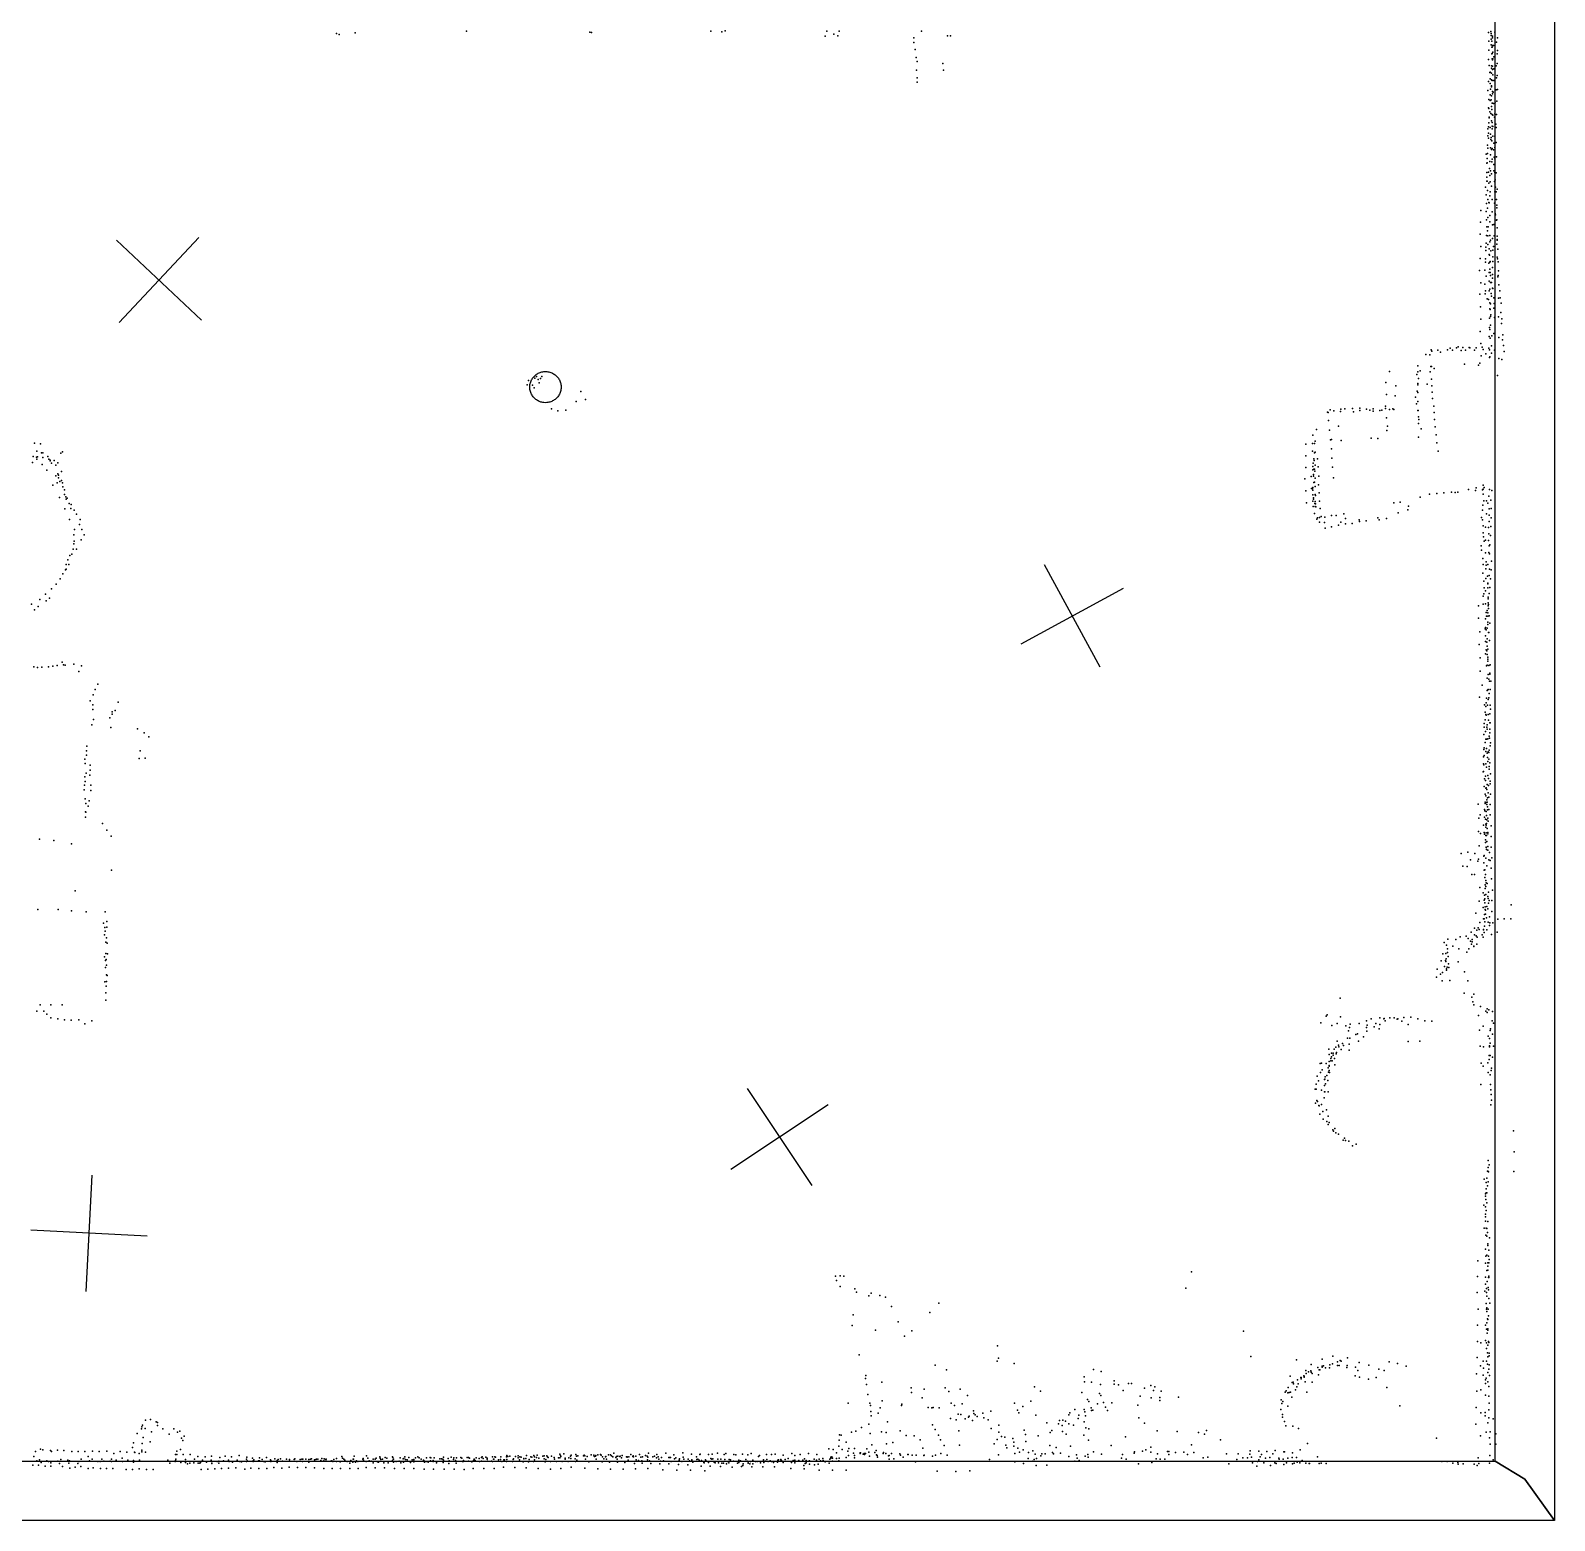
# Model space of a CAD drawing. Header units: millimetres. Extents: x 60 to 10018, y -17912 to 6797.
# Drawn here: x 4793 to 10018, y -11414 to -6304 of the extents above; entities that cross this region are included whole.
import ezdxf

# ---------------------------------------------------------------- set-up
doc = ezdxf.new("R2010")
doc.units = ezdxf.units.MM
for name, color, linetype in [('P', 9, 'Continuous'), ('PANOS', 10, 'Continuous'), ('ROOMS', 1, 'Continuous'), ('WALLS', 3, 'Continuous')]:
    doc.layers.add(name, color=color, linetype=linetype)

# ---------------------------------------------------------------- blocks, each defined once
blk = doc.blocks.new('Column_C_3F')
for points in [[(-178.6, -0.2), (-177.7, 17.3), (-176.2, 28.7), (-174, 39.9), (-171.1, 50.8), (-167.5, 61.4), (-163.3, 71.7), (-158.5, 81.7), (-153, 91.3), (-147.1, 100.6), (-140.5, 109.4), (-133.5, 117.9), (-126, 125.8), (-118, 133.3), (-109.5, 140.3), (-100.6, 146.8), (-91.4, 152.7), (-81.7, 158.1), (-71.7, 162.8), (-61.4, 167), (-50.7, 170.5), (-39.8, 173.4), (-28.6, 175.5), (-17.2, 177), (0.3, 177.8)], [(0.3, 177.8), (17.9, 177), (29.3, 175.5), (40.5, 173.4), (51.4, 170.5), (62, 167), (72.4, 162.8), (82.4, 158.1), (92, 152.7), (101.3, 146.8), (110.2, 140.3), (118.6, 133.3), (126.7, 125.8), (134.2, 117.9), (141.2, 109.4), (147.7, 100.6), (153.7, 91.3), (159.1, 81.7), (164, 71.7), (168.2, 61.4), (171.7, 50.8), (174.6, 39.9), (176.9, 28.7), (178.4, 17.3), (179.3, -0.2)], [(0.3, -178.2), (-17.2, -177.4), (-28.6, -176), (-39.8, -173.8), (-50.7, -170.9), (-61.4, -167.4), (-71.7, -163.3), (-81.7, -158.5), (-91.4, -153.1), (-100.6, -147.2), (-109.5, -140.7), (-118, -133.7), (-126, -126.3), (-133.5, -118.3), (-140.5, -109.9), (-147.1, -101), (-153, -91.8), (-158.5, -82.2), (-163.3, -72.2), (-167.5, -61.9), (-171.1, -51.2), (-174, -40.3), (-176.2, -29.1), (-177.7, -17.7), (-178.6, -0.2)], [(179.3, -0.2), (178.4, -17.7), (176.9, -29.1), (174.6, -40.3), (171.7, -51.2), (168.2, -61.9), (164, -72.2), (159.1, -82.2), (153.7, -91.8), (147.7, -101), (141.2, -109.9), (134.2, -118.3), (126.7, -126.3), (118.6, -133.7), (110.2, -140.7), (101.3, -147.2), (92, -153.1), (82.4, -158.5), (72.4, -163.3), (62, -167.4), (51.4, -170.9), (40.5, -173.8), (29.3, -176), (17.9, -177.4), (0.3, -178.2)]]:
    blk.add_lwpolyline(points)

msp = doc.modelspace()

# ---------------------------------------------------------------- linework, layer by layer
at = {"layer": 'P'}
for p in [(5842, -6314), (5851, -6318), (5906, -6312), (6288, -6307), (6711, -6310), (6716, -6311), (7125, -6306), (7163, -6309), (7175, -6305), (7523, -6306), (7547, -6317), (7561, -6322), (7566, -6307), (7848, -6306), (7937, -6322), (9792, -6311), (9800, -6308), (9801, -6314), (9801, -6321), (9813, -6310), (7518, -6324), (7821, -6329), (7822, -6345), (7826, -6369), (7947, -6323), (9793, -6341), (9793, -6372), (9801, -6334), (9801, -6353), (9803, -6341), (9803, -6362), (9804, -6361), (9805, -6324), (9805, -6356), (9806, -6330), (9809, -6356), (9819, -6344), (9823, -6329), (9823, -6373), (7829, -6397), (7833, -6411), (7921, -6418), (9792, -6404), (9794, -6424), (9802, -6425), (9803, -6384), (9804, -6383), (9804, -6402), (9805, -6405), (9805, -6427), (9806, -6401), (9807, -6379), (9807, -6402), (9810, -6395), (9818, -6426), (9821, -6384), (9822, -6418), (7831, -6440), (7833, -6467), (7923, -6440), (9792, -6479), (9796, -6448), (9797, -6470), (9798, -6447), (9802, -6433), (9802, -6451), (9802, -6474), (9803, -6475), (9804, -6476), (9806, -6438), (9807, -6456), (9810, -6436), (9810, -6476), (9819, -6467), (9822, -6459), (7833, -6482), (9789, -6510), (9798, -6486), (9798, -6525), (9799, -6505), (9802, -6494), (9802, -6498), (9802, -6528), (9805, -6514), (9805, -6521), (9808, -6516), (9818, -6508), (9823, -6507), (9792, -6569), (9793, -6541), (9793, -6572), (9796, -6583), (9797, -6544), (9801, -6542), (9802, -6565), (9803, -6575), (9804, -6554), (9805, -6553), (9809, -6555), (9815, -6550), (9820, -6547), (9792, -6635), (9793, -6621), (9794, -6601), (9794, -6604), (9800, -6589), (9802, -6614), (9804, -6592), (9804, -6620), (9804, -6632), (9807, -6595), (9807, -6633), (9812, -6601), (9814, -6590), (9817, -6626), (9819, -6592), (9789, -6666), (9790, -6641), (9792, -6656), (9792, -6673), (9798, -6637), (9799, -6660), (9800, -6678), (9801, -6671), (9803, -6683), (9804, -6642), (9807, -6667), (9814, -6667), (9818, -6637), (9818, -6688), (9784, -6728), (9788, -6697), (9788, -6726), (9790, -6708), (9799, -6707), (9799, -6731), (9802, -6712), (9804, -6709), (9809, -6714), (9810, -6691), (9811, -6739), (9814, -6706), (9819, -6738), (9786, -6759), (9786, -6791), (9787, -6743), (9787, -6758), (9792, -6790), (9795, -6778), (9796, -6754), (9799, -6786), (9803, -6755), (9804, -6745), (9810, -6764), (9810, -6786), (9813, -6744), (9814, -6791), (9818, -6792), (9782, -6841), (9786, -6807), (9786, -6821), (9787, -6821), (9793, -6828), (9796, -6801), (9798, -6823), (9802, -6796), (9802, -6838), (9812, -6822), (9815, -6816), (9816, -6842), (9784, -6868), (9785, -6897), (9788, -6853), (9790, -6884), (9793, -6894), (9794, -6895), (9796, -6871), (9797, -6858), (9804, -6884), (9812, -6896), (9813, -6858), (9818, -6857), (9819, -6884), (9821, -6848), (9765, -6922), (9784, -6925), (9788, -6914), (9790, -6946), (9796, -6939), (9804, -6926), (9815, -6932), (9816, -6936), (9820, -6903), (9820, -6912), (9764, -6962), (9785, -6953), (9786, -6978), (9788, -6991), (9791, -6978), (9796, -6960), (9805, -6971), (9810, -6970), (9819, -6955), (9820, -6953), (9821, -6981), (9763, -7003), (9765, -7045), (9783, -7047), (9784, -7033), (9785, -7007), (9789, -7008), (9789, -7038), (9794, -7053), (9796, -7007), (9796, -7029), (9799, -7023), (9805, -7018), (9809, -7045), (9811, -7008), (9820, -7037), (9821, -7009), (9821, -7021), (9821, -7023), (9824, -7054), (9763, -7086), (9781, -7087), (9782, -7099), (9783, -7059), (9793, -7102), (9794, -7072), (9795, -7075), (9796, -7099), (9798, -7097), (9800, -7060), (9807, -7057), (9807, -7081), (9807, -7096), (9822, -7082), (9823, -7087), (9825, -7098), (9761, -7127), (9779, -7126), (9784, -7147), (9794, -7134), (9796, -7123), (9797, -7134), (9799, -7145), (9805, -7141), (9806, -7117), (9806, -7154), (9824, -7149), (9825, -7145), (9826, -7129), (9762, -7209), (9765, -7170), (9779, -7174), (9780, -7207), (9781, -7197), (9794, -7164), (9794, -7197), (9796, -7191), (9799, -7168), (9801, -7206), (9802, -7169), (9806, -7188), (9807, -7189), (9827, -7177), (9831, -7197), (9764, -7252), (9787, -7224), (9792, -7227), (9796, -7238), (9796, -7259), (9798, -7261), (9799, -7242), (9802, -7215), (9810, -7221), (9810, -7256), (9811, -7241), (9826, -7222), (9832, -7221), (9835, -7239), (9765, -7294), (9795, -7291), (9799, -7285), (9799, -7315), (9800, -7279), (9812, -7289), (9826, -7286), (9834, -7271), (9836, -7309), (9837, -7293), (9763, -7336), (9794, -7354), (9795, -7323), (9796, -7330), (9797, -7359), (9803, -7351), (9810, -7343), (9827, -7357), (9840, -7365), (9841, -7348), (9577, -7415), (9591, -7416), (9595, -7399), (9597, -7404), (9618, -7401), (9627, -7407), (9651, -7399), (9660, -7394), (9668, -7401), (9682, -7393), (9688, -7389), (9698, -7402), (9704, -7391), (9713, -7401), (9726, -7391), (9728, -7392), (9744, -7401), (9749, -7392), (9765, -7378), (9767, -7420), (9770, -7390), (9773, -7398), (9783, -7413), (9793, -7394), (9795, -7399), (9802, -7386), (9802, -7411), (9812, -7401), (9843, -7385), (9845, -7405), (9550, -7454), (9558, -7471), (9594, -7457), (9596, -7457), (9606, -7463), (9709, -7449), (9757, -7452), (9762, -7445), (9795, -7426), (9796, -7423), (9827, -7429), (9837, -7433), (6496, -7519), (6500, -7504), (6514, -7521), (6522, -7496), (6528, -7491), (6534, -7501), (6537, -7513), (6542, -7498), (6546, -7491), (9440, -7511), (9452, -7474), (9474, -7523), (9546, -7484), (9549, -7475), (9549, -7515), (9550, -7519), (9552, -7498), (9581, -7517), (9592, -7475), (9596, -7500), (9598, -7523), (9823, -7487), (6520, -7530), (6664, -7576), (6680, -7542), (6696, -7570), (9442, -7552), (9472, -7557), (9542, -7562), (9547, -7541), (9550, -7546), (9599, -7545), (9600, -7566), (6579, -7602), (6601, -7608), (6628, -7606), (9240, -7613), (9242, -7614), (9249, -7605), (9262, -7609), (9284, -7611), (9286, -7603), (9299, -7602), (9325, -7601), (9329, -7612), (9351, -7599), (9351, -7607), (9373, -7603), (9385, -7606), (9396, -7602), (9396, -7610), (9419, -7607), (9426, -7606), (9439, -7592), (9439, -7601), (9452, -7604), (9464, -7602), (9467, -7604), (9545, -7585), (9550, -7577), (9550, -7607), (9551, -7607), (9552, -7629), (9604, -7592), (9605, -7614), (9202, -7672), (9243, -7642), (9247, -7675), (9277, -7661), (9442, -7633), (9443, -7676), (9446, -7661), (9552, -7652), (9553, -7638), (9561, -7670), (9607, -7638), (9609, -7663), (4806, -7719), (4827, -7722), (9166, -7723), (9188, -7720), (9189, -7692), (9195, -7720), (9197, -7713), (9250, -7708), (9253, -7707), (9287, -7710), (9390, -7702), (9412, -7703), (9552, -7699), (9612, -7691), (9615, -7718), (4802, -7765), (4813, -7767), (4814, -7747), (4814, -7774), (4817, -7766), (4831, -7753), (4835, -7752), (4835, -7769), (4852, -7765), (4856, -7774), (4860, -7778), (4860, -7780), (4874, -7779), (4897, -7754), (4903, -7749), (9166, -7763), (9188, -7747), (9193, -7773), (9194, -7779), (9195, -7753), (9197, -7750), (9205, -7773), (9253, -7739), (9255, -7771), (9619, -7747), (4800, -7786), (4833, -7792), (4849, -7812), (4865, -7788), (4880, -7795), (4880, -7831), (4887, -7787), (4887, -7824), (4889, -7829), (4889, -7838), (4899, -7816), (9166, -7803), (9184, -7834), (9189, -7799), (9189, -7811), (9191, -7788), (9192, -7827), (9192, -7833), (9193, -7808), (9195, -7809), (9196, -7815), (9197, -7795), (9208, -7801), (9210, -7832), (9257, -7802), (9260, -7838), (4869, -7863), (4884, -7855), (4893, -7851), (4899, -7848), (4902, -7856), (4904, -7869), (4909, -7879), (9162, -7842), (9166, -7883), (9185, -7875), (9188, -7875), (9190, -7871), (9190, -7881), (9193, -7854), (9195, -7853), (9198, -7839), (9198, -7868), (9209, -7862), (9211, -7890), (9639, -7890), (9665, -7887), (9677, -7889), (9687, -7888), (9723, -7878), (9747, -7882), (9750, -7873), (9771, -7879), (9774, -7863), (9774, -7877), (9777, -7871), (9795, -7878), (9803, -7882), (4892, -7906), (4909, -7896), (4914, -7904), (4915, -7912), (4919, -7908), (4925, -7926), (4932, -7930), (9168, -7924), (9189, -7918), (9190, -7897), (9191, -7937), (9192, -7907), (9192, -7911), (9196, -7926), (9197, -7895), (9197, -7937), (9198, -7896), (9198, -7919), (9199, -7899), (9199, -7927), (9200, -7938), (9212, -7918), (9467, -7924), (9489, -7922), (9517, -7935), (9558, -7905), (9590, -7894), (9615, -7892), (9772, -7932), (9773, -7894), (9776, -7917), (9785, -7917), (9790, -7925), (9793, -7901), (9800, -7915), (4911, -7945), (4927, -7981), (4931, -7943), (4943, -7949), (4950, -7963), (4963, -7981), (9195, -7961), (9203, -7980), (9205, -7975), (9212, -7974), (9212, -7990), (9215, -7944), (9218, -7971), (9230, -7992), (9231, -7973), (9254, -7968), (9270, -7967), (9285, -7990), (9296, -7962), (9302, -7978), (9348, -7982), (9350, -7988), (9372, -7986), (9412, -7975), (9417, -7982), (9442, -7978), (9482, -7958), (9515, -7948), (9768, -7974), (9771, -7949), (9771, -7982), (9785, -7962), (9794, -7945), (9794, -7966), (9794, -7988), (9801, -7944), (9801, -7975), (4941, -8034), (4944, -8015), (4961, -7998), (4969, -8016), (4977, -8034), (9232, -8011), (9254, -8006), (9278, -8001), (9302, -7996), (9324, -7995), (9774, -8003), (9774, -8027), (9775, -8041), (9782, -8007), (9792, -8009), (9793, -8030), (9799, -8036), (9800, -8005), (4939, -8083), (4941, -8065), (4943, -8056), (4951, -8083), (4966, -8051), (9767, -8072), (9768, -8086), (9777, -8055), (9782, -8052), (9782, -8095), (9792, -8053), (9793, -8094), (9794, -8072), (9795, -8099), (9796, -8068), (4915, -8135), (4915, -8151), (4921, -8120), (4924, -8135), (4928, -8105), (4934, -8100), (9772, -8115), (9773, -8136), (9783, -8150), (9784, -8126), (9784, -8138), (9790, -8136), (9802, -8124), (4881, -8203), (4894, -8185), (4904, -8168), (4913, -8154), (9772, -8165), (9776, -8193), (9783, -8183), (9788, -8176), (9790, -8200), (9790, -8202), (9794, -8173), (9795, -8152), (9799, -8185), (9801, -8154), (4825, -8255), (4844, -8237), (4858, -8251), (4865, -8219), (9774, -8244), (9776, -8236), (9777, -8215), (9781, -8226), (9789, -8216), (9791, -8247), (9791, -8253), (9794, -8235), (9796, -8214), (4796, -8272), (4807, -8291), (4819, -8280), (4846, -8260), (9757, -8277), (9774, -8272), (9781, -8270), (9784, -8300), (9787, -8293), (9790, -8301), (9791, -8267), (9791, -8277), (9792, -8273), (9792, -8286), (9758, -8320), (9780, -8356), (9781, -8351), (9782, -8322), (9784, -8359), (9785, -8313), (9787, -8354), (9789, -8313), (9789, -8341), (9790, -8333), (9794, -8311), (9796, -8337), (9760, -8410), (9762, -8366), (9781, -8399), (9782, -8380), (9786, -8402), (9787, -8390), (9792, -8369), (9793, -8369), (9795, -8396), (9763, -8456), (9781, -8442), (9784, -8428), (9786, -8431), (9787, -8416), (9787, -8444), (9790, -8426), (9790, -8453), (9790, -8460), (4804, -8486), (4817, -8489), (4832, -8487), (4855, -8486), (4869, -8484), (4884, -8482), (4901, -8470), (4906, -8480), (4912, -8481), (4941, -8477), (4958, -8502), (4968, -8483), (9763, -8501), (9785, -8483), (9787, -8481), (9789, -8467), (9791, -8513), (9793, -8482), (9796, -8508), (9796, -8511), (9798, -8479), (5014, -8564), (5024, -8546), (9770, -8549), (9787, -8525), (9787, -8567), (9788, -8566), (9791, -8564), (9793, -8529), (9795, -8536), (9798, -8564), (9800, -8535), (4997, -8603), (5007, -8617), (5008, -8582), (5093, -8608), (9761, -8590), (9778, -8617), (9784, -8610), (9785, -8594), (9788, -8618), (9791, -8599), (9793, -8593), (9794, -8578), (9798, -8618), (5007, -8633), (5009, -8667), (5065, -8661), (5073, -8641), (5073, -8649), (5083, -8636), (9780, -8642), (9780, -8668), (9783, -8623), (9783, -8650), (9784, -8652), (9791, -8650), (9792, -8669), (9796, -8648), (9799, -8632), (5003, -8685), (5068, -8694), (5160, -8699), (5183, -8713), (9776, -8718), (9777, -8681), (9777, -8693), (9782, -8708), (9786, -8693), (9787, -8685), (9787, -8700), (9794, -8724), (9796, -8678), (9796, -8700), (9796, -8713), (9797, -8678), (4985, -8775), (4986, -8759), (5169, -8774), (5199, -8727), (9776, -8770), (9777, -8764), (9780, -8746), (9783, -8735), (9783, -8777), (9785, -8766), (9786, -8735), (9789, -8733), (9791, -8778), (9794, -8772), (9795, -8731), (9797, -8757), (9799, -8747), (4979, -8803), (4980, -8818), (4985, -8789), (4997, -8824), (5165, -8801), (5186, -8800), (9775, -8795), (9775, -8819), (9776, -8822), (9777, -8791), (9783, -8819), (9785, -8831), (9787, -8783), (9788, -8797), (9790, -8811), (9793, -8780), (9793, -8803), (9794, -8828), (9796, -8816), (4979, -8864), (4980, -8880), (4984, -8851), (4996, -8858), (4997, -8841), (9774, -8847), (9775, -8845), (9778, -8870), (9781, -8876), (9782, -8861), (9789, -8859), (9792, -8869), (9794, -8837), (9797, -8879), (9799, -8853), (4977, -8908), (4978, -8892), (5000, -8892), (5000, -8910), (9777, -8897), (9780, -8923), (9783, -8903), (9783, -8929), (9784, -8901), (9786, -8907), (9787, -8890), (9791, -8919), (9792, -8893), (9793, -8933), (9797, -8888), (9799, -8923), (4980, -8939), (4981, -8984), (4982, -8955), (4983, -8985), (4990, -8964), (4994, -8946), (9756, -8957), (9778, -8976), (9779, -8980), (9780, -8950), (9780, -8955), (9784, -8952), (9784, -8983), (9786, -8942), (9786, -8959), (9787, -8951), (9788, -8936), (9788, -8967), (9788, -8977), (9793, -8976), (9797, -8958), (4981, -9002), (5040, -9024), (9759, -9005), (9763, -8994), (9775, -9029), (9778, -9002), (9782, -9009), (9783, -9026), (9783, -9036), (9784, -9029), (9785, -8996), (9785, -9024), (9786, -9011), (9789, -9005), (9791, -9016), (9798, -8994), (9801, -9032), (4824, -9077), (4873, -9082), (5055, -9046), (5069, -9067), (9757, -9051), (9764, -9058), (9777, -9055), (9778, -9060), (9781, -9080), (9781, -9089), (9783, -9065), (9784, -9056), (9785, -9065), (9786, -9085), (9786, -9085), (9787, -9041), (9790, -9054), (9790, -9059), (9801, -9068), (4933, -9093), (9698, -9126), (9721, -9122), (9745, -9127), (9760, -9100), (9776, -9136), (9777, -9133), (9783, -9142), (9784, -9105), (9784, -9106), (9785, -9113), (9789, -9103), (9789, -9115), (9795, -9123), (9801, -9105), (9803, -9141), (5071, -9184), (9704, -9170), (9719, -9171), (9730, -9148), (9755, -9153), (9758, -9146), (9776, -9159), (9777, -9184), (9779, -9182), (9786, -9169), (9793, -9148), (9798, -9151), (9801, -9177), (9735, -9198), (9744, -9199), (9762, -9243), (9779, -9209), (9780, -9234), (9780, -9246), (9782, -9198), (9783, -9219), (9783, -9240), (9784, -9227), (9787, -9229), (9802, -9213), (4946, -9254), (9760, -9290), (9774, -9261), (9777, -9286), (9778, -9269), (9779, -9282), (9779, -9296), (9783, -9267), (9790, -9274), (9791, -9281), (9792, -9259), (9792, -9297), (9794, -9288), (9803, -9288), (9805, -9252), (4818, -9319), (4888, -9318), (4933, -9323), (4984, -9327), (5049, -9326), (9748, -9331), (9774, -9312), (9775, -9351), (9777, -9350), (9778, -9336), (9780, -9309), (9780, -9318), (9781, -9321), (9782, -9335), (9785, -9347), (9786, -9308), (9789, -9316), (9795, -9344), (9803, -9325), (9824, -9352), (9846, -9350), (9868, -9350), (9870, -9303), (5043, -9366), (5046, -9405), (5048, -9380), (5049, -9393), (5054, -9379), (5055, -9360), (9732, -9396), (9744, -9383), (9744, -9405), (9752, -9390), (9756, -9382), (9760, -9387), (9762, -9363), (9775, -9387), (9775, -9388), (9777, -9398), (9778, -9376), (9779, -9361), (9786, -9388), (9791, -9362), (9795, -9373), (9796, -9364), (9802, -9404), (9807, -9364), (9821, -9396), (5051, -9431), (5053, -9416), (5056, -9434), (9640, -9432), (9648, -9441), (9651, -9453), (9652, -9420), (9670, -9444), (9680, -9422), (9690, -9454), (9695, -9412), (9715, -9410), (9722, -9418), (9724, -9453), (9730, -9427), (9733, -9438), (9736, -9422), (9736, -9429), (9741, -9444), (9741, -9445), (9750, -9409), (9752, -9437), (9753, -9414), (9770, -9406), (9774, -9413), (5047, -9481), (5050, -9494), (5051, -9469), (5052, -9490), (5053, -9509), (5057, -9471), (9629, -9495), (9635, -9471), (9644, -9494), (9646, -9469), (9646, -9497), (9647, -9488), (9651, -9466), (9654, -9480), (9655, -9505), (9688, -9498), (9718, -9465), (5050, -9518), (5053, -9543), (5056, -9545), (9614, -9551), (9616, -9523), (9627, -9540), (9634, -9535), (9641, -9514), (9648, -9522), (9648, -9527), (9650, -9516), (9656, -9517), (9659, -9562), (9710, -9532), (5048, -9567), (5051, -9604), (5052, -9581), (5053, -9566), (9633, -9563), (9708, -9606), (9721, -9563), (9741, -9609), (4814, -9667), (4826, -9645), (4838, -9667), (4863, -9646), (4901, -9645), (5051, -9629), (9283, -9623), (9735, -9619), (9738, -9635), (9741, -9645), (9764, -9651), (9783, -9667), (9787, -9659), (9793, -9663), (4849, -9677), (4862, -9690), (4886, -9694), (4909, -9697), (4932, -9698), (4958, -9697), (4979, -9711), (5003, -9700), (9217, -9707), (9235, -9684), (9239, -9680), (9255, -9716), (9273, -9710), (9284, -9687), (9303, -9717), (9318, -9712), (9348, -9710), (9373, -9700), (9376, -9715), (9376, -9715), (9390, -9693), (9405, -9709), (9419, -9690), (9419, -9713), (9433, -9693), (9434, -9692), (9438, -9700), (9453, -9690), (9468, -9690), (9479, -9695), (9481, -9694), (9495, -9702), (9502, -9689), (9516, -9713), (9525, -9688), (9549, -9694), (9574, -9700), (9598, -9701), (9758, -9682), (9773, -9719), (9787, -9672), (9804, -9700), (9805, -9668), (9809, -9708), (9273, -9770), (9308, -9760), (9312, -9735), (9315, -9723), (9316, -9760), (9337, -9747), (9343, -9745), (9346, -9770), (9363, -9755), (9373, -9723), (9375, -9736), (9400, -9721), (9417, -9728), (9516, -9771), (9556, -9770), (9761, -9732), (9791, -9753), (9795, -9761), (9797, -9733), (9799, -9728), (9805, -9746), (9244, -9798), (9246, -9816), (9253, -9811), (9259, -9811), (9259, -9818), (9263, -9798), (9268, -9791), (9270, -9813), (9271, -9809), (9278, -9784), (9279, -9789), (9287, -9799), (9291, -9778), (9295, -9785), (9314, -9780), (9314, -9801), (9763, -9787), (9775, -9789), (9794, -9819), (9795, -9786), (9795, -9790), (9797, -9777), (9798, -9819), (9809, -9787), (9215, -9847), (9219, -9845), (9221, -9868), (9235, -9847), (9242, -9862), (9243, -9876), (9245, -9854), (9245, -9856), (9246, -9840), (9246, -9871), (9251, -9830), (9251, -9838), (9253, -9824), (9256, -9838), (9264, -9830), (9265, -9851), (9767, -9845), (9773, -9856), (9789, -9844), (9794, -9833), (9801, -9871), (9802, -9863), (9806, -9825), (9201, -9917), (9204, -9890), (9209, -9906), (9216, -9877), (9230, -9901), (9230, -9922), (9231, -9900), (9232, -9892), (9233, -9916), (9237, -9888), (9241, -9905), (9247, -9878), (9765, -9919), (9791, -9877), (9798, -9885), (9799, -9919), (9198, -9935), (9201, -9935), (9203, -9973), (9206, -9977), (9219, -9938), (9228, -9964), (9230, -9944), (9231, -9944), (9242, -9944), (9800, -9937), (9801, -9953), (9802, -9972), (9199, -9983), (9210, -9991), (9211, -9992), (9214, -10020), (9219, -9987), (9224, -10011), (9236, -10006), (9242, -10027), (9800, -9988), (9225, -10038), (9237, -10045), (9242, -10056), (9246, -10049), (9258, -10074), (9260, -10079), (9265, -10069), (9268, -10084), (9878, -10077), (9278, -10089), (9293, -10110), (9298, -10103), (9302, -10111), (9313, -10113), (9326, -10129), (9338, -10123), (9791, -10179), (9880, -10150), (9786, -10240), (9788, -10216), (9789, -10216), (9791, -10203), (9792, -10218), (9794, -10194), (9879, -10217), (9777, -10243), (9782, -10294), (9784, -10255), (9784, -10276), (9784, -10290), (9786, -10290), (9788, -10266), (9791, -10252), (9776, -10332), (9781, -10302), (9782, -10338), (9783, -10313), (9786, -10325), (9782, -10363), (9782, -10372), (9782, -10387), (9784, -10351), (9790, -10389), (9777, -10411), (9783, -10435), (9784, -10411), (9786, -10413), (9786, -10439), (9788, -10426), (9795, -10444), (9782, -10483), (9789, -10465), (9789, -10471), (9793, -10487), (9755, -10523), (9781, -10531), (9783, -10507), (9786, -10504), (9789, -10530), (9790, -10542), (9790, -10555), (9792, -10507), (9793, -10530), (9794, -10519), (7553, -10576), (7556, -10591), (7569, -10575), (7581, -10576), (8774, -10561), (9754, -10577), (9781, -10579), (9781, -10603), (9786, -10556), (9787, -10594), (9792, -10580), (9793, -10576), (9793, -10581), (7569, -10611), (7619, -10619), (7625, -10631), (7667, -10643), (7675, -10634), (7705, -10642), (7724, -10648), (8754, -10617), (9753, -10632), (9779, -10627), (9785, -10618), (9785, -10632), (9786, -10644), (9791, -10615), (9792, -10623), (9793, -10653), (7614, -10708), (7745, -10680), (7876, -10700), (7907, -10669), (9756, -10689), (9784, -10670), (9785, -10689), (9786, -10684), (9786, -10697), (9791, -10689), (9792, -10712), (9796, -10669), (7610, -10745), (7690, -10761), (7768, -10732), (7815, -10763), (9754, -10744), (9782, -10744), (9785, -10758), (9786, -10736), (9788, -10722), (9790, -10725), (9790, -10756), (9790, -10761), (7789, -10782), (8108, -10815), (8952, -10765), (9754, -10800), (9765, -10805), (9781, -10796), (9785, -10805), (9787, -10771), (9790, -10812), (9792, -10800), (9793, -10803), (7634, -10846), (8107, -10867), (8112, -10857), (8977, -10851), (9134, -10863), (9221, -10860), (9258, -10850), (9283, -10865), (9287, -10867), (9308, -10856), (9753, -10855), (9773, -10867), (9785, -10824), (9785, -10868), (9788, -10839), (9789, -10852), (9794, -10840), (9794, -10849), (7657, -10917), (7895, -10881), (7933, -10897), (8166, -10876), (8406, -10921), (8438, -10896), (8464, -10903), (9112, -10919), (9159, -10918), (9160, -10919), (9166, -10899), (9167, -10910), (9175, -10904), (9183, -10901), (9184, -10879), (9184, -10905), (9187, -10910), (9207, -10889), (9209, -10914), (9211, -10897), (9214, -10897), (9221, -10885), (9221, -10886), (9221, -10888), (9226, -10884), (9233, -10890), (9247, -10890), (9248, -10880), (9257, -10877), (9274, -10870), (9274, -10882), (9280, -10882), (9306, -10889), (9307, -10882), (9335, -10918), (9336, -10888), (9344, -10900), (9348, -10872), (9382, -10881), (9416, -10895), (9434, -10900), (9451, -10870), (9480, -10875), (9510, -10885), (9751, -10911), (9764, -10884), (9773, -10916), (9775, -10892), (9788, -10878), (9789, -10906), (9793, -10895), (9794, -10880), (9795, -10917), (7656, -10927), (7659, -10948), (7712, -10939), (7812, -10959), (7857, -10964), (7929, -10959), (7941, -10971), (7980, -10964), (8235, -10955), (8256, -10970), (8407, -10938), (8431, -10939), (8461, -10947), (8508, -10935), (8508, -10946), (8523, -10949), (8539, -10968), (8557, -10944), (8568, -10944), (8612, -10960), (8634, -10951), (8643, -10968), (8648, -10956), (8669, -10970), (9098, -10969), (9105, -10958), (9119, -10941), (9122, -10939), (9123, -10945), (9130, -10966), (9135, -10956), (9137, -10932), (9139, -10945), (9148, -10923), (9149, -10928), (9150, -10923), (9160, -10922), (9163, -10938), (9187, -10940), (9350, -10922), (9380, -10929), (9407, -10924), (9443, -10958), (9752, -10970), (9766, -10966), (9781, -10931), (9781, -10944), (9784, -10926), (9789, -10938), (9793, -10954), (7596, -11011), (7664, -10982), (7671, -11011), (7673, -11020), (7713, -11004), (7779, -11020), (7780, -11015), (7814, -10975), (7850, -10993), (7949, -11011), (7961, -11019), (7987, -11014), (8006, -10985), (8167, -11011), (8195, -11023), (8223, -11005), (8397, -10975), (8417, -10999), (8422, -11006), (8451, -11014), (8458, -10978), (8463, -10985), (8472, -11009), (8479, -11025), (8500, -11010), (8589, -11018), (8598, -10988), (8635, -10993), (8665, -10992), (8665, -11002), (8729, -10991), (9081, -11000), (9083, -11013), (9087, -11006), (9095, -10974), (9104, -10976), (9104, -11022), (9108, -10975), (9113, -10974), (9117, -10991), (9169, -10974), (9488, -11021), (9781, -10984), (9793, -10987), (9794, -11011), (5187, -11070), (5204, -11067), (5224, -11075), (7674, -11040), (7675, -11055), (7699, -11046), (7706, -11028), (7731, -11075), (7871, -11026), (7883, -11027), (7888, -11026), (7908, -11027), (7947, -11064), (7967, -11069), (7974, -11049), (7983, -11050), (7997, -11065), (8009, -11059), (8011, -11056), (8023, -11071), (8026, -11038), (8027, -11047), (8032, -11052), (8039, -11057), (8058, -11046), (8062, -11062), (8076, -11069), (8086, -11039), (8177, -11036), (8182, -11045), (8240, -11053), (8321, -11071), (8332, -11070), (8341, -11073), (8353, -11052), (8356, -11045), (8373, -11033), (8385, -11064), (8387, -11053), (8405, -11033), (8406, -11076), (8408, -11041), (8410, -11055), (8430, -11027), (8431, -11037), (8435, -11035), (8486, -11037), (8593, -11062), (9080, -11033), (9085, -11059), (9086, -11050), (9092, -11074), (9750, -11026), (9765, -11045), (9780, -11044), (9780, -11055), (9793, -11034), (9793, -11062), (9808, -11065), (5159, -11115), (5173, -11100), (5174, -11093), (5177, -11087), (5179, -11129), (5186, -11098), (5208, -11110), (5228, -11078), (5228, -11088), (5247, -11100), (5268, -11118), (5284, -11100), (5297, -11111), (5305, -11108), (5320, -11125), (7567, -11120), (7572, -11121), (7608, -11111), (7623, -11108), (7642, -11095), (7667, -11083), (7672, -11116), (7711, -11110), (7727, -11112), (7775, -11106), (7795, -11122), (7823, -11123), (7886, -11086), (7895, -11102), (7906, -11121), (7976, -11106), (8087, -11098), (8113, -11087), (8113, -11111), (8122, -11126), (8133, -11128), (8200, -11104), (8204, -11119), (8248, -11124), (8277, -11079), (8289, -11112), (8295, -11105), (8317, -11082), (8330, -11088), (8331, -11109), (8344, -11118), (8353, -11082), (8369, -11087), (8404, -11121), (8411, -11096), (8422, -11099), (8547, -11127), (8612, -11080), (8656, -11106), (8724, -11109), (8797, -11112), (8818, -11118), (8825, -11105), (9097, -11089), (9121, -11090), (9140, -11098), (9748, -11083), (9764, -11124), (9784, -11111), (9790, -11079), (9795, -11130), (9797, -11110), (9817, -11117), (4810, -11177), (4827, -11169), (4835, -11171), (4861, -11174), (4865, -11177), (4885, -11173), (4907, -11174), (4934, -11177), (4956, -11177), (4979, -11177), (5005, -11176), (5028, -11177), (5054, -11176), (5100, -11177), (5123, -11179), (5142, -11163), (5146, -11148), (5149, -11179), (5151, -11181), (5174, -11178), (5175, -11173), (5176, -11150), (5187, -11179), (5203, -11144), (5294, -11176), (5307, -11170), (5310, -11132), (5315, -11140), (7030, -11182), (7530, -11168), (7545, -11170), (7556, -11182), (7564, -11159), (7565, -11138), (7576, -11170), (7589, -11145), (7595, -11176), (7599, -11167), (7618, -11167), (7638, -11182), (7639, -11182), (7660, -11168), (7667, -11180), (7677, -11154), (7688, -11181), (7692, -11174), (7718, -11181), (7728, -11151), (7749, -11146), (7843, -11137), (7852, -11166), (7913, -11137), (7926, -11157), (7978, -11156), (8097, -11151), (8107, -11136), (8137, -11156), (8140, -11165), (8161, -11133), (8164, -11145), (8164, -11159), (8178, -11166), (8184, -11179), (8196, -11172), (8206, -11143), (8215, -11181), (8229, -11175), (8288, -11157), (8297, -11181), (8310, -11164), (8359, -11159), (8420, -11138), (8437, -11178), (8498, -11157), (8578, -11178), (8606, -11176), (8617, -11171), (8634, -11162), (8634, -11179), (8691, -11177), (8696, -11177), (8719, -11181), (8747, -11179), (8773, -11154), (8782, -11181), (8873, -11137), (8975, -11175), (9004, -11176), (9032, -11177), (9060, -11174), (9090, -11178), (9092, -11178), (9120, -11182), (9146, -11172), (9171, -11150), (9613, -11131), (9798, -11152), (9817, -11152), (4801, -11224), (4804, -11194), (4814, -11209), (4820, -11224), (4824, -11206), (4829, -11215), (4843, -11228), (4849, -11209), (4854, -11212), (4862, -11216), (4862, -11227), (4886, -11210), (4892, -11218), (4897, -11205), (4903, -11229), (4921, -11207), (4924, -11217), (4927, -11209), (4928, -11234), (4946, -11231), (4955, -11218), (4959, -11211), (4965, -11229), (4967, -11204), (4990, -11194), (4995, -11209), (5004, -11203), (5008, -11233), (5024, -11211), (5032, -11211), (5037, -11203), (5044, -11210), (5066, -11210), (5070, -11204), (5070, -11212), (5078, -11184), (5086, -11207), (5107, -11200), (5108, -11212), (5127, -11207), (5146, -11208), (5146, -11214), (5165, -11184), (5166, -11207), (5264, -11207), (5271, -11217), (5289, -11212), (5290, -11187), (5290, -11208), (5291, -11204), (5295, -11188), (5308, -11215), (5316, -11187), (5324, -11205), (5324, -11215), (5331, -11219), (5339, -11217), (5340, -11188), (5353, -11216), (5355, -11204), (5366, -11194), (5368, -11217), (5373, -11217), (5376, -11215), (5383, -11207), (5392, -11196), (5396, -11214), (5412, -11207), (5413, -11193), (5414, -11217), (5414, -11218), (5433, -11212), (5438, -11217), (5439, -11210), (5442, -11198), (5454, -11209), (5460, -11193), (5472, -11207), (5472, -11234), (5474, -11212), (5482, -11195), (5485, -11214), (5497, -11233), (5501, -11207), (5508, -11191), (5510, -11212), (5516, -11213), (5533, -11204), (5533, -11211), (5535, -11197), (5536, -11209), (5548, -11234), (5554, -11200), (5556, -11209), (5556, -11211), (5559, -11206), (5575, -11209), (5578, -11199), (5578, -11209), (5587, -11205), (5593, -11212), (5597, -11213), (5602, -11198), (5616, -11206), (5617, -11208), (5617, -11212), (5627, -11232), (5630, -11202), (5639, -11208), (5639, -11215), (5642, -11205), (5650, -11202), (5655, -11234), (5657, -11210), (5671, -11204), (5680, -11231), (5681, -11205), (5681, -11206), (5681, -11210), (5697, -11205), (5698, -11204), (5699, -11202), (5706, -11212), (5708, -11232), (5717, -11205), (5723, -11204), (5725, -11212), (5726, -11203), (5737, -11204), (5737, -11232), (5747, -11205), (5747, -11214), (5753, -11203), (5756, -11202), (5766, -11206), (5766, -11233), (5771, -11205), (5773, -11203), (5778, -11204), (5788, -11208), (5792, -11201), (5799, -11209), (5800, -11202), (5804, -11205), (5806, -11204), (5808, -11210), (5823, -11210), (5826, -11209), (5829, -11211), (5833, -11205), (5842, -11201), (5842, -11212), (5855, -11213), (5860, -11194), (5863, -11200), (5867, -11204), (5870, -11207), (5878, -11212), (5888, -11217), (5891, -11208), (5898, -11214), (5899, -11203), (5900, -11203), (5903, -11193), (5907, -11214), (5911, -11209), (5915, -11211), (5932, -11204), (5933, -11201), (5934, -11207), (5936, -11210), (5944, -11212), (5944, -11232), (5945, -11192), (5949, -11200), (5954, -11209), (5961, -11210), (5968, -11204), (5968, -11216), (5974, -11203), (5975, -11233), (5978, -11200), (5983, -11213), (5986, -11214), (5990, -11195), (5992, -11200), (5994, -11205), (6000, -11203), (6004, -11216), (6007, -11233), (6009, -11198), (6015, -11200), (6019, -11216), (6034, -11196), (6034, -11208), (6035, -11198), (6037, -11204), (6037, -11204), (6038, -11214), (6047, -11212), (6057, -11210), (6060, -11199), (6063, -11216), (6071, -11202), (6072, -11214), (6073, -11201), (6076, -11195), (6079, -11205), (6084, -11206), (6090, -11198), (6096, -11215), (6101, -11206), (6107, -11205), (6107, -11206), (6107, -11213), (6113, -11199), (6121, -11195), (6126, -11199), (6132, -11203), (6140, -11207), (6144, -11210), (6144, -11214), (6150, -11211), (6151, -11199), (6156, -11214), (6163, -11198), (6164, -11209), (6166, -11199), (6174, -11208), (6174, -11211), (6177, -11199), (6185, -11216), (6186, -11211), (6196, -11202), (6202, -11202), (6207, -11204), (6208, -11215), (6209, -11197), (6209, -11207), (6209, -11211), (6225, -11201), (6227, -11218), (6228, -11209), (6235, -11197), (6243, -11205), (6244, -11199), (6250, -11208), (6252, -11217), (6254, -11199), (6268, -11198), (6272, -11200), (6274, -11212), (6276, -11212), (6278, -11208), (6290, -11198), (6295, -11198), (6295, -11210), (6298, -11200), (6306, -11213), (6312, -11208), (6314, -11203), (6317, -11208), (6321, -11199), (6331, -11201), (6332, -11212), (6339, -11198), (6339, -11210), (6342, -11196), (6345, -11201), (6354, -11197), (6359, -11200), (6359, -11203), (6360, -11210), (6374, -11210), (6377, -11195), (6377, -11212), (6380, -11204), (6381, -11204), (6385, -11196), (6387, -11197), (6397, -11206), (6404, -11205), (6406, -11195), (6409, -11211), (6415, -11231), (6416, -11206), (6418, -11206), (6425, -11195), (6425, -11211), (6426, -11191), (6426, -11205), (6430, -11194), (6436, -11193), (6446, -11212), (6448, -11205), (6449, -11202), (6454, -11232), (6456, -11194), (6465, -11192), (6465, -11199), (6470, -11206), (6471, -11196), (6475, -11197), (6482, -11213), (6484, -11201), (6484, -11201), (6484, -11202), (6491, -11201), (6492, -11233), (6493, -11191), (6500, -11213), (6503, -11205), (6508, -11195), (6512, -11197), (6517, -11211), (6519, -11191), (6521, -11196), (6521, -11206), (6528, -11198), (6530, -11190), (6536, -11200), (6549, -11193), (6554, -11192), (6554, -11202), (6558, -11213), (6560, -11205), (6563, -11192), (6565, -11196), (6568, -11198), (6576, -11211), (6579, -11193), (6579, -11193), (6588, -11198), (6590, -11203), (6596, -11212), (6603, -11199), (6608, -11186), (6608, -11199), (6610, -11191), (6611, -11194), (6616, -11211), (6622, -11185), (6626, -11200), (6626, -11204), (6636, -11211), (6639, -11199), (6644, -11193), (6646, -11201), (6647, -11190), (6647, -11231), (6660, -11202), (6661, -11212), (6663, -11187), (6665, -11193), (6666, -11207), (6670, -11192), (6689, -11192), (6691, -11190), (6693, -11192), (6693, -11234), (6696, -11203), (6701, -11194), (6707, -11213), (6715, -11189), (6724, -11190), (6726, -11193), (6727, -11194), (6730, -11193), (6731, -11191), (6732, -11203), (6738, -11189), (6747, -11187), (6749, -11190), (6753, -11213), (6754, -11196), (6759, -11202), (6764, -11195), (6765, -11194), (6768, -11204), (6775, -11189), (6778, -11214), (6782, -11189), (6785, -11192), (6790, -11196), (6793, -11183), (6800, -11198), (6802, -11194), (6804, -11203), (6806, -11214), (6807, -11193), (6813, -11194), (6815, -11193), (6819, -11199), (6821, -11191), (6831, -11215), (6836, -11195), (6839, -11195), (6839, -11197), (6842, -11207), (6844, -11195), (6851, -11187), (6858, -11194), (6859, -11192), (6860, -11195), (6864, -11218), (6868, -11193), (6870, -11206), (6878, -11208), (6881, -11187), (6885, -11197), (6889, -11209), (6890, -11217), (6891, -11196), (6901, -11191), (6907, -11193), (6908, -11206), (6909, -11197), (6912, -11183), (6915, -11209), (6920, -11218), (6927, -11195), (6932, -11193), (6939, -11199), (6940, -11188), (6945, -11196), (6947, -11204), (6951, -11220), (6953, -11210), (6956, -11198), (6963, -11209), (6971, -11183), (6981, -11220), (6982, -11198), (6982, -11198), (6984, -11198), (6987, -11198), (6990, -11212), (6999, -11189), (7001, -11202), (7006, -11199), (7015, -11222), (7017, -11207), (7018, -11202), (7026, -11212), (7031, -11197), (7033, -11204), (7047, -11223), (7048, -11203), (7052, -11209), (7059, -11186), (7060, -11206), (7060, -11209), (7064, -11214), (7076, -11195), (7077, -11205), (7081, -11203), (7086, -11207), (7088, -11188), (7089, -11186), (7092, -11228), (7094, -11208), (7101, -11215), (7103, -11216), (7107, -11206), (7108, -11208), (7117, -11188), (7118, -11215), (7123, -11227), (7125, -11201), (7129, -11203), (7130, -11186), (7132, -11202), (7137, -11211), (7137, -11214), (7140, -11216), (7148, -11183), (7149, -11203), (7152, -11216), (7159, -11229), (7160, -11203), (7163, -11217), (7169, -11217), (7171, -11187), (7173, -11205), (7177, -11184), (7179, -11219), (7182, -11211), (7187, -11216), (7188, -11205), (7188, -11205), (7193, -11206), (7199, -11231), (7203, -11210), (7204, -11188), (7211, -11189), (7217, -11217), (7221, -11215), (7222, -11207), (7222, -11207), (7227, -11209), (7231, -11229), (7234, -11186), (7235, -11225), (7236, -11219), (7246, -11205), (7250, -11210), (7252, -11189), (7253, -11217), (7254, -11216), (7259, -11220), (7261, -11212), (7264, -11184), (7266, -11230), (7269, -11219), (7270, -11207), (7279, -11212), (7284, -11212), (7289, -11194), (7292, -11191), (7296, -11216), (7304, -11230), (7306, -11206), (7306, -11209), (7307, -11215), (7308, -11211), (7313, -11210), (7316, -11187), (7317, -11205), (7322, -11211), (7329, -11209), (7333, -11188), (7334, -11212), (7340, -11215), (7344, -11230), (7346, -11186), (7354, -11214), (7355, -11207), (7357, -11206), (7365, -11205), (7366, -11206), (7368, -11208), (7373, -11190), (7374, -11190), (7374, -11215), (7380, -11205), (7391, -11201), (7402, -11215), (7403, -11184), (7408, -11208), (7413, -11191), (7413, -11216), (7414, -11207), (7425, -11210), (7427, -11208), (7432, -11187), (7441, -11207), (7444, -11225), (7447, -11202), (7449, -11218), (7452, -11208), (7452, -11216), (7460, -11184), (7462, -11210), (7464, -11209), (7464, -11221), (7480, -11203), (7481, -11223), (7488, -11207), (7488, -11209), (7489, -11188), (7494, -11221), (7497, -11204), (7501, -11209), (7509, -11201), (7511, -11208), (7518, -11213), (7531, -11217), (7534, -11204), (7537, -11197), (7537, -11200), (7540, -11196), (7543, -11200), (7543, -11210), (7556, -11201), (7564, -11209), (7566, -11200), (7590, -11198), (7597, -11191), (7615, -11183), (7618, -11191), (7618, -11199), (7637, -11184), (7648, -11186), (7651, -11184), (7652, -11187), (7655, -11184), (7656, -11184), (7670, -11193), (7694, -11189), (7696, -11191), (7697, -11197), (7716, -11184), (7726, -11184), (7735, -11192), (7737, -11191), (7737, -11204), (7745, -11184), (7753, -11202), (7773, -11185), (7776, -11190), (7785, -11197), (7801, -11187), (7802, -11188), (7816, -11190), (7827, -11213), (7829, -11190), (7856, -11191), (7857, -11190), (7885, -11193), (7896, -11190), (7914, -11184), (7936, -11190), (8081, -11205), (8112, -11189), (8168, -11184), (8168, -11213), (8198, -11218), (8213, -11201), (8229, -11210), (8234, -11205), (8237, -11186), (8241, -11225), (8242, -11201), (8257, -11192), (8260, -11185), (8272, -11185), (8277, -11224), (8300, -11185), (8324, -11183), (8353, -11194), (8374, -11210), (8379, -11189), (8381, -11200), (8388, -11208), (8409, -11193), (8418, -11187), (8419, -11197), (8465, -11186), (8534, -11200), (8537, -11187), (8549, -11203), (8577, -11183), (8592, -11220), (8637, -11215), (8652, -11202), (8657, -11185), (8666, -11203), (8682, -11203), (8696, -11187), (8760, -11188), (8814, -11199), (8829, -11197), (8894, -11185), (8901, -11219), (8929, -11205), (8933, -11185), (8950, -11199), (8965, -11199), (8974, -11186), (8979, -11197), (8983, -11216), (8997, -11228), (9000, -11211), (9004, -11206), (9009, -11196), (9014, -11188), (9022, -11216), (9027, -11200), (9042, -11198), (9044, -11225), (9052, -11185), (9059, -11216), (9064, -11218), (9073, -11200), (9074, -11203), (9088, -11203), (9090, -11222), (9099, -11216), (9104, -11200), (9119, -11198), (9120, -11219), (9125, -11217), (9134, -11198), (9136, -11214), (9145, -11216), (9153, -11208), (9165, -11217), (9177, -11218), (9178, -11218), (9206, -11195), (9211, -11218), (9218, -11217), (9235, -11218), (9632, -11212), (9650, -11211), (9670, -11217), (9687, -11215), (9688, -11221), (9705, -11219), (9743, -11221), (9753, -11225), (9756, -11199), (9759, -11218), (9795, -11217), (9796, -11191), (9808, -11206), (4991, -11236), (5033, -11236), (5053, -11235), (5075, -11236), (5121, -11239), (5142, -11239), (5165, -11237), (5191, -11239), (5213, -11239), (5378, -11239), (5401, -11238), (5425, -11237), (5448, -11236), (5528, -11238), (5576, -11235), (5603, -11235), (5798, -11235), (5827, -11236), (5856, -11236), (5888, -11236), (5916, -11235), (6041, -11235), (6074, -11235), (6107, -11236), (6143, -11238), (6175, -11238), (6211, -11238), (6246, -11238), (6280, -11239), (6311, -11236), (6347, -11235), (6383, -11235), (6534, -11236), (6576, -11238), (6611, -11235), (6738, -11237), (6781, -11238), (6825, -11238), (6867, -11237), (6910, -11236), (6961, -11240), (7009, -11241), (7056, -11241), (7105, -11243), (7400, -11235), (7445, -11237), (7497, -11241), (7543, -11241), (7589, -11241), (7902, -11245), (7965, -11246), (8014, -11244)]:
    msp.add_point(p, dxfattribs=at)
at = {"layer": 'PANOS'}
for points in [[(5379, -7297.1), (5087.3, -7023.4)], [(5096.3, -7306.1), (5370, -7014.4)], [(8460.5, -8487.6), (8269.3, -8136.2)], [(8189.2, -8407.5), (8540.6, -8216.3)], [(7250, -9932), (7472, -10264.7)], [(7194.6, -10209.4), (7527.3, -9987.3)], [(5003.5, -10229.2), (4982.9, -10628.6)], [(5193, -10439.2), (4793.5, -10418.6)]]:
    msp.add_lwpolyline(points, dxfattribs=at)
at = {"layer": 'ROOMS'}
msp.add_lwpolyline([(281.4, -1164.8), (281.4, -11212.2), (1700, -11212.3), (1700, -11212.3), (2630.6, -11212.3), (2630.6, -11212.3), (2630.6, -11212.3), (4189.3, -11212.3), (4189.3, -11210.8), (9815.2, -11210.9), (9815.1, -5066.3)], dxfattribs=at)
at = {"layer": 'WALLS'}
for points in [[(9815.2, -11210.9), (9815.1, -5066.3), (9916.6, -5066.3), (10018.1, -5066.3), (10018.2, -11413.9), (9916.7, -11272.4), (9815.2, -11210.9)], [(10018.2, -11413.9), (4290.8, -11413.8), (4189.3, -11272.3), (4189.3, -11210.8), (9815.2, -11210.9), (9916.7, -11272.4), (10018.2, -11413.9)]]:
    msp.add_lwpolyline(points, dxfattribs=at)

# ---------------------------------------------------------------- block references
at = {"layer": 'WALLS', "xscale": 0.3, "yscale": 0.3}
msp.add_blockref('Column_C_3F', (6558.3, -7527.2), dxfattribs=at)

doc.saveas('drawing.dxf')
